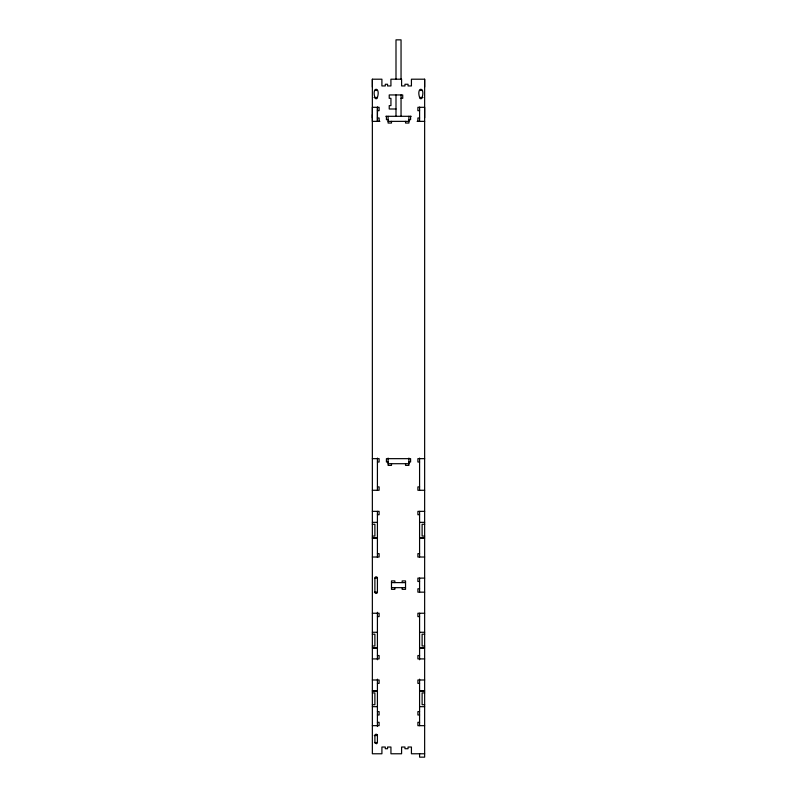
<?xml version="1.0" encoding="UTF-8"?>
<svg xmlns="http://www.w3.org/2000/svg" width="797" height="797" viewBox="0 0 797 797"><rect width="100%" height="100%" fill="white"/><g stroke="black" fill="none" stroke-linecap="round" stroke-linejoin="round"><path stroke-width="1.2" d="M372.358 117.846L372.358 107.306L379.103 107.306L379.103 110.683L377.419 110.683M372.358 87.072L372.358 79.202L381.912 79.202L381.893 85.946L385.29 85.946L385.29 84.263L387.561 84.263L387.541 85.946L390.938 85.946L390.909 79.202L401.588 79.202L401.588 85.946L404.966 85.946L404.966 84.263L408.054 84.263L408.034 85.946L411.431 85.946L411.431 79.202L424.642 79.202L424.642 757.15L419.581 757.15L419.581 753.534M377.419 107.306L377.419 121.363L377.449 107.077M424.642 87.072L424.642 79.202M424.642 117.846L424.642 107.306L417.897 107.306L417.897 110.683L419.581 110.683M374.47 90.44L377.419 90.44M419.581 90.44L422.53 90.44M374.042 97.473L377.419 97.473C380.866 86.564 371.442 86.564 374.889 97.473A1.265 1.265 0 0 0 376.154 98.738A1.265 1.265 0 0 0 377.419 97.473M419.581 97.473A1.265 1.265 0 0 0 420.846 98.738A1.265 1.265 0 0 0 422.111 97.473C425.558 86.564 416.134 86.564 419.581 97.473L422.958 97.473M401.03 98.31L402.744 98.31L402.714 94.943L389.225 94.943L389.225 98.31L390.938 98.31L390.938 105.622L389.225 105.622L389.225 108.99L395.999 108.99M385.848 116.302L411.152 116.302M377.419 117.986L379.133 117.986L379.133 121.363M419.611 117.986L417.897 117.986L417.917 121.363M388.109 119.68L386.425 119.68L386.425 116.302M379.86 121.363L372.358 121.363L372.358 114.619M388.099 121.363L408.901 121.363L408.901 116.302M417.14 121.363L424.642 121.363M372.358 458.654L379.103 458.654L379.103 462.021L377.419 462.021M424.642 458.654L417.897 458.654L417.897 462.021L419.581 462.021M388.109 462.021L386.425 462.021L386.425 458.654L410.594 458.654L410.594 462.021L408.911 462.021L408.911 465.398L405.543 465.398L405.543 463.705M388.099 463.705L408.901 463.705L408.901 458.086M377.419 486.897L379.103 486.897L379.103 490.275L372.358 490.275M419.581 486.897L417.897 486.897L417.897 490.275L424.642 490.275M372.358 511.355L379.103 511.355L379.103 514.723L377.419 514.723M424.642 511.355L417.897 511.355L417.897 514.723L419.581 514.723M372.358 522.344L377.419 522.344M419.581 522.344L424.642 522.344M372.358 524.267L374.889 524.267L374.889 536.072L372.358 536.072M424.642 524.267L422.111 524.267L422.111 536.072L424.642 536.072M372.358 537.995L377.419 537.995M419.581 537.995L424.642 537.995M372.358 538.065L376.573 538.065M419.581 538.065L423.795 538.065M377.419 553.656L379.103 553.656L379.103 557.023L372.358 557.023M419.581 553.656L417.897 553.656L417.897 557.023L424.642 557.023M374.889 578.104L377.419 578.104L377.419 592.161A1.265 1.265 0 0 1 376.154 593.426A1.265 1.265 0 0 1 374.889 592.161L374.889 578.104A1.265 1.265 0 0 1 376.154 576.839A1.265 1.265 0 0 1 377.419 578.104M424.642 578.104L417.897 578.104L417.897 581.481L419.581 581.481M391.476 582.607L405.524 582.607M391.476 587.658L405.524 587.658M419.581 588.784L417.897 588.784L417.897 592.161L424.642 592.161M374.381 592.161L377.419 592.161M372.358 613.242L379.103 613.242L379.103 616.609L377.419 616.609M424.642 613.242L417.897 613.242L417.897 616.609L419.581 616.609M372.358 632.27L377.419 632.27M419.581 632.27L424.642 632.27M372.358 634.193L374.889 634.193L374.889 645.998L372.358 645.998M424.642 634.193L422.111 634.193L422.111 645.998L424.642 645.998M372.358 647.921L377.419 647.921L373.205 647.991M419.581 647.921L424.642 647.921L420.427 647.991M377.419 655.542L379.103 655.542L379.103 658.91L372.358 658.91M419.581 655.542L417.897 655.542L417.897 658.91L424.642 658.91M372.358 679.99L379.103 679.99L379.103 683.368L377.419 683.368M424.642 679.99L417.897 679.99L417.897 683.368L419.581 683.368M372.358 690.919L376.573 690.919M419.581 690.919L423.795 690.919M372.358 690.989L377.419 690.989M419.581 690.989L424.642 690.989M372.358 692.912L374.889 692.912L374.889 704.717L372.358 704.717M424.642 692.912L422.111 692.912L422.111 704.717L424.642 704.717M372.358 706.64L377.419 706.71M419.581 706.64L424.642 706.71M377.419 711.611L379.103 711.611L379.103 714.989L377.419 714.989M419.581 711.611L417.897 711.611L417.897 714.989L419.581 714.989M377.419 722.301L379.103 722.301L379.103 725.668L372.358 725.668M419.581 722.301L417.897 722.301L417.897 725.668L424.642 725.668M374.261 735.511L377.419 735.511A1.265 1.265 0 0 0 376.154 734.246A1.265 1.265 0 0 0 374.889 735.511L374.909 742.943L376.612 743.731L377.419 742.744L377.419 734.665M374.47 742.535L377.419 742.535M424.642 753.773L411.431 753.773L411.431 747.028L408.054 747.028L408.054 748.722L404.966 748.722L404.966 747.028L401.588 747.028L401.588 753.773L390.938 753.773L390.938 747.028L387.561 747.028L387.561 748.722L385.29 748.722L385.29 747.028L381.912 747.028L381.912 753.773L372.358 753.773L372.358 79.202M419.611 107.077L419.581 121.363M419.581 458.086L419.581 490.275M419.581 511.355L419.581 557.023M419.581 578.104L419.581 592.161M419.581 613.242L419.581 659.757M419.581 679.154L419.581 725.668M410.594 116.302L410.594 119.68L408.911 119.68L408.911 123.047L405.543 123.047L405.543 121.363M402.166 582.607L402.166 580.913L405.543 580.913L405.543 589.352L402.166 589.352L402.166 587.658M401.05 79.202L401.05 39.85L395.999 39.85L395.999 79.202M401.05 94.943L401.05 116.302M395.999 94.943L395.999 116.302M394.854 582.607L394.854 580.913L391.486 580.913L391.486 589.352L394.854 589.352L394.854 587.658M391.486 121.363L391.486 123.047L388.109 123.047L388.099 116.302M391.486 463.705L391.486 465.398L388.109 465.398L388.099 458.086M377.419 458.086L377.419 490.275M377.419 511.355L377.419 557.482M377.419 612.305L377.419 659.757M377.419 679.154L377.419 726.515"/></g></svg>
